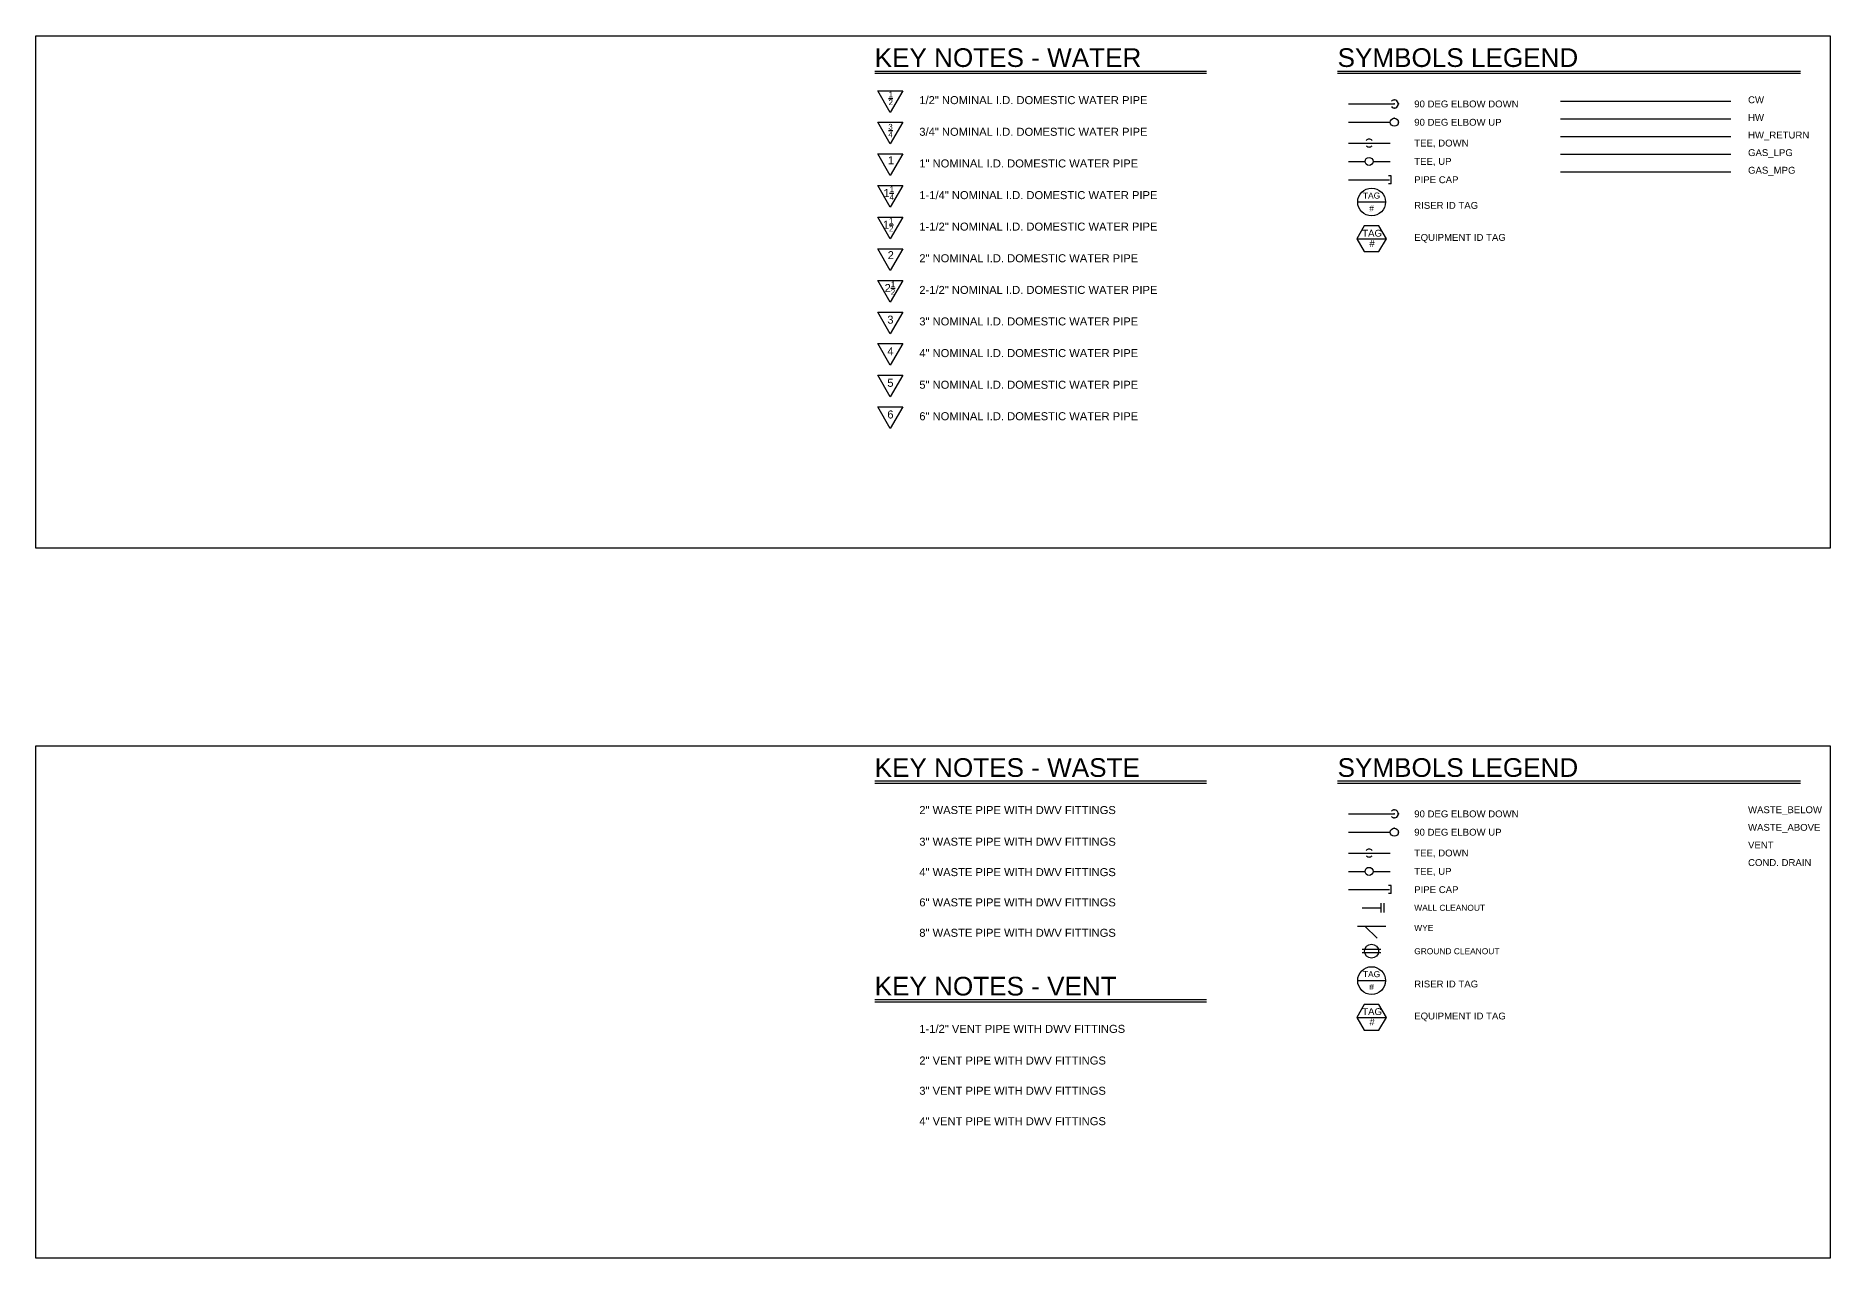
# Model space of a CAD drawing. Extents: x -1929 to 2514, y -3133 to 5867.
# Drawn here: x -1294 to -285, y -1309 to -621 of the extents above; entities that cross this region are included whole.
import ezdxf
from ezdxf.enums import TextEntityAlignment as Align

# ---------------------------------------------------------------- set-up
doc = ezdxf.new("R2010")
doc.units = 0
doc.header["$LTSCALE"] = 24
doc.header["$MEASUREMENT"] = 0
doc.layers.get('0').update_dxf_attribs({"color": 8})
for name, color, linetype in [('GEC_LEGEND', 2, 'Continuous'), ('PLUM-CW', 3, 'Cold_Water_Flow'), ('PLUM-GAS_LP', 151, 'Gas_LP'), ('PLUM-GAS_MP', 151, 'Gas_MP'), ('PLUM-HW', 2, 'Hot_Water_Flow'), ('PLUM-HW_RETURN', 7, 'Hot_Water_Return_Flow'), ('PLUM-KEYNOTE-CW', 2, 'Cold_Water_Flow'), ('PLUM_SYMBOLS', 3, 'Continuous'), ('PLUM_TEXT', 2, 'Continuous')]:
    doc.layers.add(name, color=color, linetype=linetype)
doc.layers.add('GEC_NO PLOT', color=7, linetype='Continuous', plot=False)
doc.layers.get('0').freeze()
doc.styles.add('A2', font='arial.ttf', dxfattribs={"height": 4.5})
doc.styles.add('ARC-TITLE', font='arial.ttf', dxfattribs={"width": 1.00018})
doc.styles.add('Arial', font='arial.ttf')
doc.styles.add('rpm', font='arial.ttf', dxfattribs={"width": 0.85, "height": 0.09375})
doc.styles.get("Standard").update_dxf_attribs({"font": 'arial.ttf'})
doc.linetypes.add('Cold_Water_Flow', pattern='A,0.875,-0.125,0,-0.125,0.875,-0.125,["CW",Standard,S=0.1,R=0,X=-0.12585,Y=-0.05],-0.1,0.875,[1,GEC_FlowArrow.shx,S=0.0625,R=0,X=0,Y=0],0.5', length=3.6)
doc.linetypes.add('Gas_LP', pattern='A,3.2,-0.25,["G",Standard,S=0.1,R=0,X=-0.12585,Y=-0.05],-0.065', length=3.515)
doc.linetypes.add('Gas_MP', pattern='A,3,-0.25,["MPG",Standard,S=0.1,R=0,X=-0.125,Y=-0.05],-0.2665', length=3.5165)
doc.linetypes.add('Hot_Water_Flow', pattern='A,0.8125,-0.125,0,-0.125,0,-0.125,0.875,-0.125,["HW",Standard,S=0.1,R=0,X=-0.12585,Y=-0.05],-0.1,0.875,[1,GEC_FlowArrow.shx,S=0.0625,R=0,X=0,Y=0],0.5', length=3.6625)
doc.linetypes.add('Hot_Water_Return_Flow', pattern='A,0.75,-0.125,0,-0.125,0,-0.125,0,-0.125,0.875,["HWR",Standard,S=0.1,R=0,X=-0.12585,Y=-0.05],0.875,[1,GEC_FlowArrow.shx,S=0.0625,R=0,X=0,Y=0],0.5', length=3.5)

# ---------------------------------------------------------------- blocks, each defined once
blk = doc.blocks.new('*U229')
at = {"linetype": 'Continuous'}
blk.add_arc((0, 0), 1.5, 221.81031, 138.18969, dxfattribs=at)
blk = doc.blocks.new('*U228')
at = {"linetype": 'Continuous'}
blk.add_circle((0, 0), 1.5, dxfattribs=at)
blk = doc.blocks.new('*U202')
at = {"linetype": 'Continuous'}
for start, end in [(41.81031, 138.18969), (221.81031, 318.18969)]:
    blk.add_arc((0, 0), 1.5, start, end, dxfattribs=at)
blk = doc.blocks.new('*U165')
at = {"linetype": 'Continuous'}
for p, q in [((0, 0), (5, 0)), ((5.67, 1.5), (4.67, 1.5)), ((5.67, -1.5), (5.67, 1.5)), ((5.67, -1.5), (4.67, -1.5))]:
    blk.add_line(p, q, dxfattribs=at)
blk = doc.blocks.new('8CFM')
blk.add_line((0, 0), (0.404, 0))
blk.add_lwpolyline([(0.101, 0.175), (0, 0), (0.101, -0.175), (0.303, -0.175), (0.404, 0), (0.303, 0.175)], close=True)
at = {"style": 'rpm', "width": 0.85}
for tag, p in [('12', (0.211, 0.03)), ('1200', (0.211, -0.111))]:
    blk.add_attdef(tag, text='', height=0.0938, dxfattribs=at).set_placement(p, align=Align.CENTER)
blk = doc.blocks.new('Tag-Riser')
at = {"color": 0, "linetype": 'ByBlock'}
blk.add_line((-10.4, 0), (10.4, 0), dxfattribs=at)
blk.add_circle((0, 0), 10.4, dxfattribs=at)
at = {"color": 0, "style": 'A2'}
for tag, p in [('TAG', (0, 4.8)), ('#', (0, -4.8))]:
    blk.add_attdef(tag, text='', height=4.5, dxfattribs=at).set_placement(p, align=Align.MIDDLE_CENTER)
blk = doc.blocks.new('*U166')
at = {"color": 4, "linetype": 'Continuous'}
for p, q in [((4, 0.67), (-4, 0.67)), ((4, -0.67), (-4, -0.67))]:
    blk.add_line(p, q, dxfattribs=at)
blk.add_circle((0, 0), 3, dxfattribs=at)
blk = doc.blocks.new('*U167')
at = {"color": 4, "linetype": 'Continuous'}
for p, q in [((0, 0), (8, 0)), ((8, 2), (8, -2)), ((9.25, 2), (9.25, -2))]:
    blk.add_line(p, q, dxfattribs=at)
blk = doc.blocks.new('WATER NOTE')
at = {"layer": 'PLUM-KEYNOTE-CW', "linetype": 'Continuous'}
blk.add_lwpolyline([(-7.1, 12.2), (7.1, 12.2), (0, 0), (-7.1, 12.2)], dxfattribs=at)
at = {"layer": 'PLUM-KEYNOTE-CW', "insert": (-1, 7.9), "char_height": 4.5, "width": 34.978, "attachment_point": 4, "rotation": 0.0257, "style": 'Arial'}
blk.add_mtext('\\A1;{\\H0.7x;\\S1/2;} ', dxfattribs=at)
blk = doc.blocks.new('*U185')
at = {"layer": 'PLUM-KEYNOTE-CW', "linetype": 'Continuous'}
blk.add_lwpolyline([(-7.1, 12.2), (7.1, 12.2), (0, 0), (-7.1, 12.2)], dxfattribs=at)
at = {"layer": 'PLUM-KEYNOTE-CW', "insert": (-1.1, 7.5), "char_height": 4.5, "width": 34.978, "attachment_point": 4, "rotation": 0.0257, "style": 'Arial'}
blk.add_mtext('\\A1;{\\H0.7x;\\S3/4;} ', dxfattribs=at)
blk = doc.blocks.new('*U186')
at = {"layer": 'PLUM-KEYNOTE-CW', "linetype": 'Continuous'}
blk.add_lwpolyline([(-7.1, 12.2), (7.1, 12.2), (0, 0), (-7.1, 12.2)], dxfattribs=at)
at = {"layer": 'PLUM-KEYNOTE-CW', "insert": (-1.4, 8.6), "char_height": 4.5, "width": 34.978, "attachment_point": 4, "rotation": 0.0257, "style": 'Arial'}
blk.add_mtext('\\A1;1', dxfattribs=at)
blk = doc.blocks.new('*U168')
at = {"layer": 'PLUM-KEYNOTE-CW', "linetype": 'Continuous'}
blk.add_lwpolyline([(-7.1, 12.2), (7.1, 12.2), (0, 0), (-7.1, 12.2)], dxfattribs=at)
at = {"layer": 'PLUM-KEYNOTE-CW', "insert": (-3.9, 8), "char_height": 4.5, "width": 34.978, "attachment_point": 4, "rotation": 0.0257, "style": 'Arial'}
blk.add_mtext('\\A1;1{\\H0.7x;\\S1/4;} ', dxfattribs=at)
blk = doc.blocks.new('*U169')
at = {"layer": 'PLUM-KEYNOTE-CW', "linetype": 'Continuous'}
blk.add_lwpolyline([(-7.1, 12.2), (7.1, 12.2), (0, 0), (-7.1, 12.2)], dxfattribs=at)
at = {"layer": 'PLUM-KEYNOTE-CW', "insert": (-4.2, 7.9), "char_height": 4.5, "width": 34.978, "attachment_point": 4, "rotation": 0.0257, "style": 'Arial'}
blk.add_mtext('\\A1;1{\\H0.7x;\\S1/2;} ', dxfattribs=at)
blk = doc.blocks.new('*U170')
at = {"layer": 'PLUM-KEYNOTE-CW', "linetype": 'Continuous'}
blk.add_lwpolyline([(-7.1, 12.2), (7.1, 12.2), (0, 0), (-7.1, 12.2)], dxfattribs=at)
at = {"layer": 'PLUM-KEYNOTE-CW', "insert": (-1.5, 8.6), "char_height": 4.5, "width": 34.978, "attachment_point": 4, "rotation": 0.0257, "style": 'Arial'}
blk.add_mtext('\\A1;2', dxfattribs=at)
blk = doc.blocks.new('*U171')
at = {"layer": 'PLUM-KEYNOTE-CW', "linetype": 'Continuous'}
blk.add_lwpolyline([(-7.1, 12.2), (7.1, 12.2), (0, 0), (-7.1, 12.2)], dxfattribs=at)
at = {"layer": 'PLUM-KEYNOTE-CW', "insert": (-3.2, 7.9), "char_height": 4.5, "width": 34.978, "attachment_point": 4, "rotation": 0.0257, "style": 'Arial'}
blk.add_mtext('\\A1;2{\\H0.7x;\\S1/2;} ', dxfattribs=at)
blk = doc.blocks.new('*U172')
at = {"layer": 'PLUM-KEYNOTE-CW', "linetype": 'Continuous'}
blk.add_lwpolyline([(-7.1, 12.2), (7.1, 12.2), (0, 0), (-7.1, 12.2)], dxfattribs=at)
at = {"layer": 'PLUM-KEYNOTE-CW', "insert": (-1.7, 7.9), "char_height": 4.5, "width": 34.978, "attachment_point": 4, "rotation": 0.0257, "style": 'Arial'}
blk.add_mtext('\\A1;3', dxfattribs=at)
blk = doc.blocks.new('*U173')
at = {"layer": 'PLUM-KEYNOTE-CW', "linetype": 'Continuous'}
blk.add_lwpolyline([(-7.1, 12.2), (7.1, 12.2), (0, 0), (-7.1, 12.2)], dxfattribs=at)
at = {"layer": 'PLUM-KEYNOTE-CW', "insert": (-1.7, 7.9), "char_height": 4.5, "width": 34.978, "attachment_point": 4, "rotation": 0.0257, "style": 'Arial'}
blk.add_mtext('\\A1;4', dxfattribs=at)
blk = doc.blocks.new('*U174')
at = {"layer": 'PLUM-KEYNOTE-CW', "linetype": 'Continuous'}
blk.add_lwpolyline([(-7.1, 12.2), (7.1, 12.2), (0, 0), (-7.1, 12.2)], dxfattribs=at)
at = {"layer": 'PLUM-KEYNOTE-CW', "insert": (-1.7, 7.9), "char_height": 4.5, "width": 34.978, "attachment_point": 4, "rotation": 0.0257, "style": 'Arial'}
blk.add_mtext('\\A1;5', dxfattribs=at)
blk = doc.blocks.new('*U175')
at = {"layer": 'PLUM-KEYNOTE-CW', "linetype": 'Continuous'}
blk.add_lwpolyline([(-7.1, 12.2), (7.1, 12.2), (0, 0), (-7.1, 12.2)], dxfattribs=at)
at = {"layer": 'PLUM-KEYNOTE-CW', "insert": (-1.7, 7.9), "char_height": 4.5, "width": 34.978, "attachment_point": 4, "rotation": 0.0257, "style": 'Arial'}
blk.add_mtext('\\A1;6', dxfattribs=at)

msp = doc.modelspace()

# ---------------------------------------------------------------- linework, layer by layer
at = {"layer": 'GEC_LEGEND', "color": 4}
for p, q in [((-822.7, -641.2), (-636.1, -641.2)), ((-562.4, -641.2), (-302.1, -641.2)), ((-822.7, -1040.3), (-636.1, -1040.3)), ((-562.4, -1040.3), (-302.1, -1040.3)), ((-822.7, -1163.2), (-636.1, -1163.2))]:
    msp.add_line(p, q, dxfattribs=at)
at = {"layer": 'GEC_LEGEND', "color": 1}
for p, q in [((-822.7, -642.4), (-636.1, -642.4)), ((-562.4, -642.4), (-302.1, -642.4)), ((-822.7, -1041.5), (-636.1, -1041.5)), ((-562.4, -1041.5), (-302.1, -1041.5)), ((-822.7, -1164.4), (-636.1, -1164.4))]:
    msp.add_line(p, q, dxfattribs=at)
at = {"layer": 'GEC_NO PLOT'}
for points in [[(-285.5, -621.4), (-285.5, -909.4), (-1294.4, -909.4), (-1294.4, -621.4)], [(-285.5, -1020.5), (-285.5, -1308.5), (-1294.4, -1308.5), (-1294.4, -1020.5)]]:
    msp.add_lwpolyline(points, close=True, dxfattribs=at)
at = {"layer": 'PLUM-CW'}
msp.add_line((-437, -658.2), (-341.2, -658.2), dxfattribs=at)
at = {"layer": 'PLUM-GAS_LP'}
msp.add_line((-437, -687.9), (-341.2, -687.9), dxfattribs=at)
at = {"layer": 'PLUM-GAS_MP'}
msp.add_line((-437, -697.8), (-341.2, -697.8), dxfattribs=at)
at = {"layer": 'PLUM-HW'}
msp.add_line((-437, -668.1), (-341.2, -668.1), dxfattribs=at)
at = {"layer": 'PLUM-HW_RETURN'}
msp.add_line((-437, -678), (-341.2, -678), dxfattribs=at)
at = {"layer": 'PLUM_SYMBOLS'}
for p, q in [((-556.2, -659.7), (-530.5, -659.7)), ((-556.2, -670), (-532.8, -670)), ((-556.2, -681.7), (-532.8, -681.7)), ((-556.2, -692), (-547.2, -692)), ((-542.4, -692), (-532.8, -692)), ((-556.2, -702.3), (-533.2, -702.3)), ((-556.2, -1058.8), (-530.5, -1058.8)), ((-556.2, -1069.1), (-532.8, -1069.1)), ((-556.2, -1080.8), (-532.8, -1080.8)), ((-556.2, -1091.1), (-547.2, -1091.1)), ((-542.4, -1091.1), (-532.8, -1091.1)), ((-556.2, -1101.4), (-533.2, -1101.4)), ((-551.3, -1121.9), (-535.3, -1121.9)), ((-547, -1121.9), (-540.2, -1128.7))]:
    msp.add_line(p, q, dxfattribs=at)
for p in [(-530.5, -657.4), (-530.5, -659.7), (-530.5, -662), (-528.2, -659.7), (-530.5, -667.7), (-528.2, -670), (-530.5, -1056.5), (-530.5, -1058.8), (-528.2, -1058.8), (-530.5, -1061.1), (-530.5, -1066.8), (-528.2, -1069.1)]:
    msp.add_point(p, dxfattribs=at)

# ---------------------------------------------------------------- block references
at = {"layer": 'PLUM-KEYNOTE-CW'}
for name, p in [('WATER NOTE', (-813.9, -664.5)), ('*U185', (-813.9, -682.2)), ('*U186', (-813.9, -700)), ('*U168', (-813.9, -717.8)), ('*U169', (-813.9, -735.5)), ('*U170', (-813.9, -753.3)), ('*U171', (-813.9, -771.1)), ('*U172', (-813.9, -788.9)), ('*U173', (-813.9, -806.6)), ('*U174', (-813.9, -824.4)), ('*U175', (-813.9, -842.2))]:
    msp.add_blockref(name, p, dxfattribs=at)
at = {"layer": 'PLUM_SYMBOLS'}
for name, p, xscale, yscale, zscale in [('*U229', (-530.5, -659.7), 1.499999798785716, 1.499999798785716, 1.499999798785716), ('*U228', (-530.5, -670), 1.499999798785716, 1.499999798785716, 1.499999798785716), ('*U202', (-544.7, -681.7), 1.499999798785716, 1.499999798785716, 1.499999798785716), ('*U228', (-544.7, -692), 1.499999798785716, 1.499999798785716, 1.499999798785716), ('*U165', (-540.7, -702.3), 1.499999798785716, 1.499999798785716, 1.499999798785716), ('*U229', (-530.5, -1058.8), 1.499999798785716, 1.499999798785716, 1.499999798785716), ('*U228', (-530.5, -1069.1), 1.499999798785716, 1.499999798785716, 1.499999798785716), ('*U202', (-544.7, -1080.8), 1.499999798785716, 1.499999798785716, 1.499999798785716), ('*U228', (-544.7, -1091.1), 1.499999798785716, 1.499999798785716, 1.499999798785716), ('*U165', (-540.7, -1101.4), 1.499999798785716, 1.499999798785716, 1.499999798785716), ('*U167', (-548.6, -1111.6), 1.312499988, 1.312499988, 1.312499988), ('*U166', (-543.3, -1136), 1.312499988, 1.312499988, 1.312499988)]:
    msp.add_blockref(name, p, dxfattribs=dict(at, xscale=xscale, yscale=yscale, zscale=zscale))
at = {"layer": 'PLUM_TEXT', "xscale": 0.7499998376785799, "yscale": 0.7499998376785799, "zscale": 0.7499998376785799}
for p in [(-543.3, -714.8), (-543.3, -1152.5)]:
    msp.add_blockref('Tag-Riser', p, dxfattribs=at).add_auto_attribs({'TAG': 'TAG', '#': '#'})
at = {"layer": 'PLUM_TEXT', "linetype": 'ByBlock'}
ref = msp.add_blockref('8CFM', (-551.6, -735.5), dxfattribs=dict(at, xscale=41.142852, yscale=41.142852, zscale=41.142852))
ref.add_attrib('1200', '#', dxfattribs={"layer": '0', "height": 3.86, "style": 'Arial'}).set_placement((-543, -740.1), align=Align.CENTER)
ref.add_attrib('12', 'TAG', dxfattribs={"layer": '0', "height": 3.86, "style": 'Arial'}).set_placement((-543, -734.3), align=Align.CENTER)
ref = msp.add_blockref('8CFM', (-551.6, -1173.2), dxfattribs=dict(at, xscale=41.142852, yscale=41.142852, zscale=41.142852))
ref.add_attrib('1200', '#', dxfattribs={"layer": '0', "height": 3.86, "style": 'Arial'}).set_placement((-543, -1177.7), align=Align.CENTER)
ref.add_attrib('12', 'TAG', dxfattribs={"layer": '0', "height": 3.86, "style": 'Arial'}).set_placement((-543, -1171.9), align=Align.CENTER)

# ---------------------------------------------------------------- texts
at = {"layer": 'GEC_LEGEND', "color": 3, "style": 'ARC-TITLE'}
for s, p in [('KEY NOTES - WATER', (-822.7, -638.9)), ('SYMBOLS LEGEND', (-562.4, -638.9)), ('KEY NOTES - WASTE', (-822.7, -1038)), ('SYMBOLS LEGEND', (-562.4, -1038)), ('KEY NOTES - VENT', (-822.7, -1160.9))]:
    msp.add_text(s, height=10.5, dxfattribs=at).set_placement(p)
at = {"layer": 'GEC_LEGEND', "char_height": 4.5, "width": 239.582, "attachment_point": 1, "style": 'Arial'}
for s, insert in [('{\\W1;1/2" NOMINAL I.D. DOMESTIC WATER PIPE}', (-797.6, -655.3)), ('{\\W1;3/4" NOMINAL I.D. DOMESTIC WATER PIPE}', (-797.6, -673.1)), ('{\\W1;1" NOMINAL I.D. DOMESTIC WATER PIPE}', (-797.6, -690.9)), ('{\\W1;1-1/4" NOMINAL I.D. DOMESTIC WATER PIPE}', (-797.6, -708.7)), ('{\\W1;1-1/2" NOMINAL I.D. DOMESTIC WATER PIPE}', (-797.6, -726.4)), ('{\\W1;2" NOMINAL I.D. DOMESTIC WATER PIPE}', (-797.6, -744.2)), ('2-1/2" NOMINAL I.D. DOMESTIC WATER PIPE', (-797.6, -762)), ('3" NOMINAL I.D. DOMESTIC WATER PIPE', (-797.6, -779.7)), ('4" NOMINAL I.D. DOMESTIC WATER PIPE', (-797.6, -797.5)), ('5" NOMINAL I.D. DOMESTIC WATER PIPE', (-797.6, -815.3)), ('6" NOMINAL I.D. DOMESTIC WATER PIPE', (-797.6, -833)), ('{\\W1;2" WASTE PIPE WITH DWV FITTINGS}', (-797.6, -1054.4)), ('{\\W1;3" WASTE PIPE WITH DWV FITTINGS}', (-797.6, -1072.2)), ('{\\W1;4" WASTE PIPE WITH DWV FITTINGS}', (-797.6, -1089.3)), ('{\\W1;6" WASTE PIPE WITH DWV FITTINGS}', (-797.6, -1106.3)), ('{\\W1;8" WASTE PIPE WITH DWV FITTINGS}', (-797.6, -1123.4)), ('{\\W1;1-1/2" VENT PIPE WITH DWV FITTINGS}', (-797.6, -1177.4)), ('{\\W1;2" VENT PIPE WITH DWV FITTINGS}', (-797.6, -1195.2)), ('{\\W1;3" VENT PIPE WITH DWV FITTINGS}', (-797.6, -1212.2)), ('{\\W1;4" VENT PIPE WITH DWV FITTINGS}', (-797.6, -1229.3))]:
    msp.add_mtext(s, dxfattribs=dict(at, insert=insert))
at = {"layer": 'PLUM_TEXT', "style": 'Arial'}
for s, height, p in [('CW', 3.86, (-331.6, -659.3)), ('HW', 3.86, (-331.6, -669.2)), ('HW_RETURN', 3.86, (-331.6, -679.1)), ('GAS_LPG', 3.86, (-331.6, -689)), ('GAS_MPG', 3.86, (-331.6, -698.9)), ('WASTE_BELOW', 3.855, (-331.6, -1058.4)), ('WASTE_ABOVE', 3.855, (-331.6, -1068.3)), ('VENT', 3.86, (-331.6, -1078.2)), ('COND. DRAIN', 3.855, (-331.6, -1088.1))]:
    msp.add_text(s, height=height, dxfattribs=at).set_placement(p)
for s, height, p in [('90 DEG ELBOW DOWN', 3.857, (-519.3, -659.7)), ('90 DEG ELBOW UP', 3.857, (-519.3, -670)), ('TEE, DOWN', 3.86, (-519.3, -681.7)), ('TEE, UP', 3.86, (-519.3, -692)), ('PIPE CAP', 3.86, (-519.3, -702.3)), ('90 DEG ELBOW DOWN', 3.857, (-519.3, -1058.8)), ('90 DEG ELBOW UP', 3.857, (-519.3, -1069.1)), ('TEE, DOWN', 3.86, (-519.3, -1080.8)), ('TEE, UP', 3.86, (-519.3, -1091.1)), ('PIPE CAP', 3.86, (-519.3, -1101.4)), ('WALL CLEANOUT', 3.375, (-519.3, -1111.6)), ('WYE', 3.38, (-519.3, -1122.9)), ('GROUND CLEANOUT', 3.375, (-519.3, -1136))]:
    msp.add_text(s, height=height, dxfattribs=at).set_placement(p, align=Align.MIDDLE_LEFT)
at = {"layer": 'PLUM_TEXT', "char_height": 3.857, "width": 86.32, "attachment_point": 1, "style": 'Arial'}
for s, insert in [('RISER ID TAG', (-519.3, -714.8)), ('EQUIPMENT ID TAG', (-519.3, -732.8)), ('RISER ID TAG', (-519.3, -1152.5)), ('EQUIPMENT ID TAG', (-519.3, -1170.5))]:
    msp.add_mtext(s, dxfattribs=dict(at, insert=insert))

doc.saveas('drawing.dxf')
